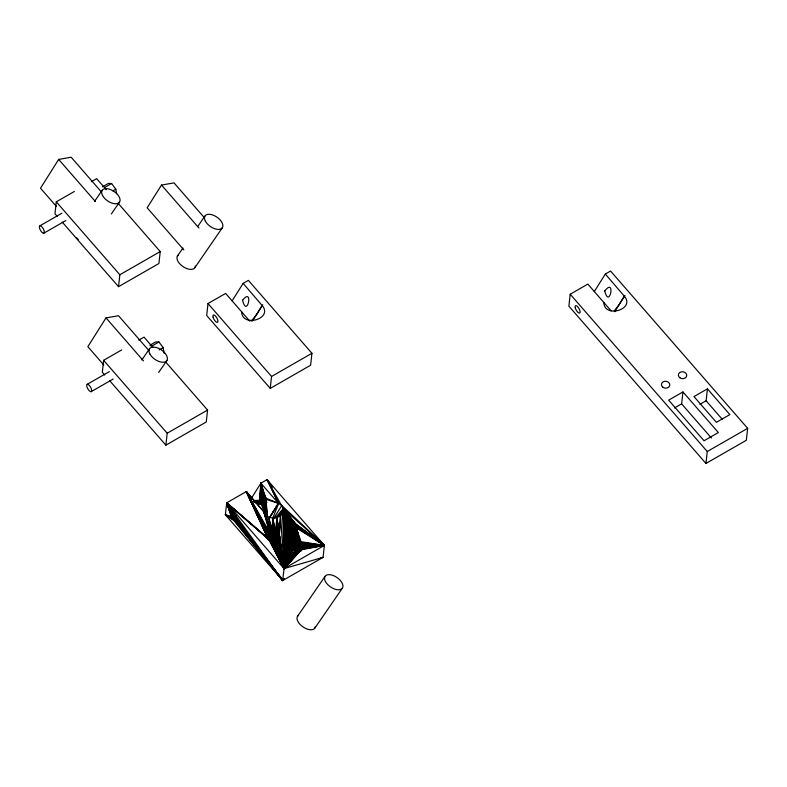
<?xml version="1.0" encoding="UTF-8"?>
<svg xmlns="http://www.w3.org/2000/svg" width="787" height="787" viewBox="0 0 787 787"><rect width="100%" height="100%" fill="white"/><g stroke="black" fill="none" stroke-linecap="round" stroke-linejoin="round"><path stroke-width="1.18" d="M267.895 481.683L267.068 479.647L324.392 545.43L323.073 557.353L282.7 580.54L284.018 568.607L284.117 527.565L283.29 508.618L267.068 479.647L260.9 483.188L251.161 498.643M320.722 557.894L323.073 557.353L284.018 568.607L284.117 527.565M276.188 540.797L276.876 517.236L280.556 515.121L282.838 512.052L283.29 508.618L324.392 545.43L284.018 568.607L226.695 502.824L246.331 491.56L263.842 511.658L269.311 532.002L268.839 540.098M285.583 547.801C283.094 533.783 308.888 538.023 301.057 549.828L284.018 568.607L284.373 528.185M284.215 578.602L282.7 580.54L225.377 514.757L226.695 502.824L268.82 539.518L284.018 568.607L301.057 549.828L324.392 545.43L296.286 527.91L293.63 538.682L293.364 550.634L298.194 552.346L299.513 540.413L295.666 524.112L283.29 508.618L274.683 518.525M299.768 551.353L300.29 541.023L296.286 527.91L294.682 538.711L294.417 550.772L296.286 527.91L300.968 541.712L299.916 551.254M288.495 550.359L289.685 539.626L292.184 531.422L290.6 539.233L290.255 550.87L291.574 538.947L294.8 530.123L292.587 538.761L292.311 550.605L289.282 551.166L289.685 539.626L291.416 531.559L294.8 530.123L296.286 527.91L298.657 539.882L298.194 552.346M295.725 538.849L295.43 551.018L296.748 539.085L296.286 527.91L292.587 538.761L291.279 550.684L291.574 538.947L293.6 530.91L290.6 539.233L289.282 551.166M296.748 539.085L296.414 551.362L297.732 539.439L296.286 527.91L296.05 530.163M300.398 550.467L284.018 568.607L284.707 528.785M297.732 539.439L297.338 551.805L298.657 539.882M265.573 503.749C253.532 509.76 264.216 485.185 260.9 483.188L278.411 503.296L281.805 505.51L324.392 545.43L301.608 549.11M288.416 550.408L289.852 531.599L291.416 531.559L288.839 540.108L287.648 550.851M299.631 551.048L284.018 568.607L285.651 529.858L285.14 529.346M272.44 541.692L272.548 517.964L268.406 517.157L265.298 514.993L263.812 511.884L246.331 491.56L268.318 539.006M275.489 541.308L275.981 531.5L272.548 517.964L273.699 530.95L273.217 541.781L274.486 531.058L272.548 517.964L276.876 517.236L284.018 568.607L298.785 551.53M289.262 532.032L289.734 521.269L283.29 508.618L277.447 517.885M302.051 548.332L324.392 545.43L295.233 523.552L283.29 508.618L283.694 528.569L283.29 508.618L290.521 521.299L290.039 532.13L291.308 521.397L283.29 508.618L284.018 568.607L296.896 552.208L297.87 551.923M299.513 540.413L299.021 551.815L300.29 541.023M271.643 541.672L272.125 530.989L268.406 517.157L272.912 530.93L271.722 541.672M273.984 541.958L274.486 531.058C270.551 530.084 266.232 533.281 266.891 537.541M288.475 532.012L288.957 521.328L283.29 508.618L284.323 524.378L283.93 528.923M290.865 531.087L291.308 521.397C287.314 520.404 283.015 523.719 283.684 528.008M270.925 540.561L271.367 531.127L265.298 514.993L270.639 531.353L270.167 540.718M274.722 542.213L275.253 531.245L272.548 517.964M296.896 552.208L295.882 552.395L284.018 568.607L280.556 515.121L279.188 539.213M294.21 530.959L294.722 523.04L283.29 508.618L288.19 521.476L287.688 532.081L288.957 521.328M291.603 531.333L292.075 521.584L283.29 508.618L284.658 523.798L284.294 528.352M287.629 549.769L289.065 531.5L285.651 529.858M286.989 531.058L287.462 521.692L283.29 508.618L294.141 522.578L293.61 531.589M292.311 531.648L292.813 521.84L283.29 508.618L285.071 523.266L284.579 530.133M269.508 539.784L269.951 531.638L263.812 511.884L270.639 531.353L269.587 540.895M286.271 531.294L286.773 521.988L283.29 508.618L285.573 522.775L285.12 529.681M293.01 531.146L293.502 522.174L291.308 521.397M280.556 515.121L278.903 539.764M295.882 552.395L294.84 552.474L284.018 568.607L286.232 530.32M286.96 549.228L288.298 531.314L285.897 547.585M276.788 541.24L277.319 532.228L276.876 517.236L279.178 534.363L278.519 540.335M285.661 530.448L286.143 522.352L283.29 508.618M284.097 578.632L282.7 580.54L233.247 519.754L231.339 516.459L226.695 502.824L269.4 539.98L284.018 568.607L286.871 530.723L285.809 546.965M234.506 514.983L231.339 516.459L226.695 502.824L267.541 537.846L267.127 535.278L246.331 491.56L269.311 532.002L268.524 539.164M268.298 539.331L268.741 532.435L246.331 491.56L267.295 537.216M277.388 540.61L277.9 532.691L276.876 517.236L274.801 542.233M286.399 548.775L288.298 531.314M264.048 496.449L259.808 498.889L260.9 483.188L266.104 499.371L267.167 517.226M286.871 530.723L284.018 568.607L269.4 539.98M267.836 538.642L268.249 532.917L246.331 491.56L267.137 536.577M267.383 539.154L267.836 533.458L246.331 491.56L267.078 535.927M270.049 540.374L284.018 568.607L285.917 544.476L285.602 547.722M286.075 547.28L287.57 531.058L285.711 547.211M270.738 540.708L271.476 540.974L284.018 568.607L285.858 545.342L285.612 547.555M267.206 537.442L267.501 534.039L246.331 491.56L267.265 534.648L267.049 536.911M241.639 311.75C241.914 327.982 273.581 318.715 262.16 305.513L256.68 314.387L251.319 321.096M603.826 302.434C604.111 318.666 635.778 309.389 624.347 296.187L618.867 305.071L614.273 310.816M283.763 528.382L284.087 524.988M271.476 540.974L272.243 541.151L284.018 568.607L285.937 546.208M283.713 527.88L283.95 525.627M74.362 191.457L56.29 201.826L54.972 213.759L57.392 216.523M121.7 349.93L103.638 360.298L102.32 372.231L104.74 375.005M118.394 203.577L160.223 251.574L158.905 263.507L118.532 286.684L119.85 274.761L56.29 201.826M165.742 362.05L207.571 410.057L206.253 421.989L165.88 445.167L167.188 433.234L103.638 360.298M249.754 321.126L225.653 293.413L208.004 303.546L206.686 315.479L270.246 388.404L310.619 365.227L311.937 353.294L248.387 280.369L243.144 283.379L232.106 300.88M270.246 388.404L271.554 376.471L208.004 303.546M266.862 537.669L267.265 534.648M267.108 537.619L267.501 534.039M267.305 538.229L267.836 533.458M267.59 538.888L268.249 532.917M267.954 539.597L268.741 532.435M269.026 539.99L269.951 531.638M270.315 540.679L271.367 531.127M271.072 540.531L272.125 530.989L265.298 514.993M272.518 541.692L273.699 530.95M274.063 541.977L275.253 531.245L274.486 531.058M275.627 541.377L276.68 531.835L275.253 531.245M276.404 540.58L277.319 532.228L276.68 531.835M276.975 541.043L277.9 532.691L277.319 532.228M277.624 540.364L278.411 533.212L276.876 517.236L278.834 533.773L278.185 539.734M283.93 527.959L284.323 524.378M284.127 528.569L284.658 523.798M284.55 528.038L285.071 523.266M284.776 529.936L285.573 522.775M285.347 529.503L286.143 522.352M285.848 530.34L286.773 521.988M286.409 531.235L287.462 521.692M287.009 532.209L288.19 521.476M286.075 549.208L286.862 542.046M286.625 548.49L289.065 531.5L289.852 531.599L287.029 550.221M288.554 532.012L289.734 521.269M289.341 532.032L290.521 521.299M291.023 531.127L292.075 521.584M291.751 531.382L292.813 521.84M292.449 531.717L293.502 522.174M293.089 532.12L294.141 522.578M293.807 531.382L294.722 523.04M294.446 530.713L295.233 523.552M293.63 538.682L292.311 550.605L293.364 550.634L294.682 538.711M294.869 531.264L295.666 524.112L324.392 545.43L302.365 547.526M295.351 530.674L296.001 524.713L324.392 545.43L302.552 546.68L302.306 548.893M295.725 530.104L296.256 525.332L324.392 545.43L302.611 545.814L302.188 549.129M296.02 529.553L296.414 525.972L324.392 545.43L302.533 544.948L301.923 549.375M296.02 530.29L296.463 526.621L324.392 545.43L302.326 544.092L301.342 550.752M300.614 550.811L301.539 542.459L324.392 545.43L296.424 527.27L296.168 529.533M301.205 550.418L301.992 543.256L324.392 545.43L300.968 541.712M301.667 550.054L302.326 544.092M302.139 548.529L302.533 544.948M302.218 549.395L302.611 545.814M611.145 310.895L587.85 284.097L570.201 294.23L568.883 306.153L705.959 463.454L746.332 440.277L747.65 428.344L610.574 271.043L605.331 274.053L594.303 291.564M711.399 438.015L681.64 403.869L682.959 391.936L668.655 400.14L704.05 440.759L718.354 432.545L682.959 391.936M722.132 419.166L706.116 400.78L707.434 388.847L693.977 396.579L716.406 422.314L729.864 414.592L707.434 388.847M705.959 463.454L707.267 451.522L570.201 294.23M279.346 539.184L279.582 535.632L279.149 539.016M272.243 541.151L273.03 541.259L284.018 568.607L286.143 547.063M279.365 538.544L279.641 536.281L284.018 568.607L293.787 552.444L294.84 552.474M296.06 530.005L296.463 526.621M295.823 530.487L296.414 525.972M278.647 540.639L279.434 534.993L277.9 532.691M295.627 529.858L296.256 525.332M278.352 540.03L279.178 534.363M273.03 541.259L273.817 541.279L284.018 568.607L286.93 548.696L286.478 547.9M295.174 530.379L296.001 524.713M277.791 540.59L278.834 533.773M294.613 530.93L295.666 524.112M300.752 551.048L301.992 543.256M300.024 551.412L301.539 542.459M273.817 541.279L274.594 541.22L284.018 568.607L287.511 549.444L286.93 548.696M266.301 516.252L263.576 504.9L265.347 503.385L266.104 499.371L278.411 503.296L269.557 517.757M288.839 540.108L290.639 531.619M274.594 541.22L277.978 539.774L279.601 536.931L284.018 568.607L292.744 552.307L293.787 552.444M275.361 541.082L284.018 568.607L288.18 550.123L287.511 549.444M276.089 540.866L284.018 568.607L288.957 550.743L288.18 550.123M290.6 539.233L292.912 531.205M296.05 528.52L292.587 538.761L295.302 529.631M291.574 538.947L294.24 530.546M292.587 538.761L295.715 529.1M276.778 540.571L284.018 568.607L289.813 551.274L288.957 550.743M233.198 514.354L231.063 515.387L231.653 513.655L233.778 514.983L282.7 580.54L281.756 578.337L282.7 580.54L234.762 520.984L225.377 514.757L231.339 516.459L234.487 514.649M236.798 519.666L234.762 520.984L236.002 520.227L235.185 517.118L226.695 502.824L267.885 538.446M277.408 540.207L284.018 568.607L290.737 551.717L289.813 551.274M272.538 518.653L278.696 503.346L267.068 479.647L269.941 483.631M277.978 539.774L284.018 568.607L291.721 552.061L292.744 552.307M101.484 192.028L71.184 157.243L58.661 159.407L40.511 188.211L56.457 206.519M204.315 217.665L174.016 182.889L161.492 185.053L147.159 207.788L183.853 249.892M148.832 350.5L118.522 315.725L106.009 317.879L87.859 346.683L103.805 364.991M252.499 321.017L262.769 304.726M269.331 517.708L278.411 503.296L267.068 479.647L269.056 482.48M269.607 517.767L278.696 503.346M274.024 517.876L281.805 505.51M280.241 516.174L282.838 512.052L284.018 568.607L278.48 539.292M614.686 311.701L624.957 295.4M94.519 201.433L102.084 190.434M111.341 213.956L119.604 201.964M177.4 256.06L182.909 248.062M198.039 226.076L204.915 216.081M194.91 267.59L222.436 227.61M141.867 359.905L149.432 348.916M158.689 372.438L166.942 360.446M297.456 616.428L324.982 576.448M314.967 627.957L342.493 587.978M279.316 516.744L282.838 512.052M264.265 495.426L260.369 497.669L262.14 496.154L264.186 496.312L265.731 498.082L278.411 503.296M254.368 501.713L259.995 502.972L266.222 498.22M253.522 501.063L259.612 501.673L265.76 497.03M265.996 500.001L260.654 504.024L254.181 502.027M265.308 496.036L259.543 500.266L253.493 500.542M259.808 498.889L264.422 495.672M236.041 519.164L234.034 520.522L236.021 519.381M260.369 497.669L263.379 495.731M91.361 181.699L96.673 178.649L106.324 189.726M102.517 186.804L108.409 183.43L111.587 183.509L115.797 189.195L116.614 193.671M104.72 187.454L111.587 183.509M39.921 225.81L62.006 213.139M112.846 190.877L115.797 189.195M43.767 233.218A4.191 1.594 60.1 0 0 42.272 227.325A4.191 1.594 60.1 0 0 39.498 228.004A4.191 1.594 60.1 0 0 43.767 233.218L65.852 220.547M119.85 274.761L160.223 251.574M138.709 340.171L144.021 337.121L152.865 347.283M149.864 345.286L155.747 341.902L158.935 341.981L163.145 347.667L164.158 353.274M151.084 346.487L158.935 341.981M87.268 384.292L109.354 371.612M159.21 349.92L163.145 347.667M91.115 391.7A4.191 1.594 60.1 0 0 89.62 385.807A4.191 1.594 60.1 0 0 86.836 386.476A4.191 1.594 60.1 0 0 91.115 391.7L113.2 379.019M262.16 305.513L243.144 283.379M167.188 433.234L207.571 410.057M271.554 376.471L311.937 353.294M265.062 497.02L260.9 483.188L261.166 496.725L263.074 495.633M261.166 496.725L263.242 495.535M281.677 578.386L282.7 580.54L226.695 502.824L231.024 514.511L233.129 513.301M231.063 515.387L233.09 514.226L226.695 502.824L231.221 513.911M265.524 496.843L259.543 500.266L260.9 483.188L264.186 496.312M236.208 518.053L233.247 519.754L225.377 514.757L231.831 517.62L234.88 515.869M259.612 501.673L265.908 498.063M225.377 514.757L232.49 518.761L235.47 517.039M259.995 502.972L266.734 499.096M266.498 500.67L260.654 504.024L265.957 501.653M624.347 296.187L605.331 274.053M266.35 501.968L261.53 504.742L254.112 502.165M234.762 520.984L236.798 519.813M265.996 516.292L262.543 505.038L266.734 502.627M263.576 504.9L265.681 503.69M674.489 407.971L681.64 403.869M699.899 404.351L706.116 400.78M707.267 451.522L747.65 428.344M262.543 505.038L266.547 502.942M231.024 514.511L233.208 513.39M266.754 502.224L261.53 504.742L265.711 516.213M232.49 518.761L235.628 517.285M231.831 517.62L236.011 515.682M290.737 551.717L291.721 552.061M161.492 185.053L198.973 228.063M58.661 159.407L95.345 201.502M62.212 222.062L118.532 286.684M106.009 317.879L143.49 360.899M109.56 380.544L165.88 445.167M235.372 521.083L282.7 580.54L281.628 578.366L282.7 580.54L235.805 520.827M236.002 520.227L282.7 580.54L235.962 519.351M235.687 518.279L282.7 580.54L281.569 578.376M235.185 517.118L282.7 580.54L281.52 578.406M271.043 485.304L272.371 487.192M278.637 574.412L282.7 580.54L280.221 576.359M231.653 513.655L226.695 502.824L233.778 514.983M226.695 502.824L232.263 513.763M263.183 496.007L260.9 483.188L262.14 496.154M264.55 504.329L266.577 516.095M278.893 538.751L284.018 568.607L283.959 526.916M279.228 538.18L284.018 568.607L283.91 526.267M279.464 537.56L284.018 568.607M265.347 503.385L266.842 516.154M265.908 502.165L267.019 516.144M266.173 500.778L267.098 516.085M78.247 239.455A10.487 5.716 34.5 0 1 76.418 237.566M195.373 266.114A10.487 5.716 34.5 0 1 183.243 266.754A10.487 5.716 34.5 0 1 178.452 254.978M315.43 626.482A10.487 5.716 34.5 0 1 303.3 627.121A10.487 5.716 34.5 0 1 298.509 615.345M242.573 300.24C247.207 319.325 253.798 286.075 242.573 300.24M604.76 290.915C609.404 310.009 615.985 276.758 604.76 290.915M213.08 317.171A4.191 1.594 60.1 0 0 217.36 322.385A4.191 1.594 60.1 0 0 215.854 316.492A4.191 1.594 60.1 0 0 213.08 317.171M575.267 307.845A4.191 1.594 60.1 0 0 579.547 313.069A4.191 1.594 60.1 0 0 578.052 307.166A4.191 1.594 60.1 0 0 575.267 307.845M663.008 387.322A4.191 3.443 6.3 0 0 669.757 385.374A4.191 3.443 6.3 0 0 664.08 381.449A4.191 3.443 6.3 0 0 663.008 387.322M679.938 377.809A4.191 3.443 6.3 0 0 686.687 375.861A4.191 3.443 6.3 0 0 681.011 371.936A4.191 3.443 6.3 0 0 679.938 377.809M149.943 354.091A10.487 5.716 34.5 0 0 165.89 361.528A10.487 5.716 34.5 0 0 158.738 348.425A10.487 5.716 34.5 0 0 149.943 354.091M102.595 195.619A10.487 5.716 34.5 0 0 118.552 203.046A10.487 5.716 34.5 0 0 111.39 189.942A10.487 5.716 34.5 0 0 102.595 195.619M205.427 221.265A10.487 5.716 34.5 0 0 221.383 228.692A10.487 5.716 34.5 0 0 214.221 215.589A10.487 5.716 34.5 0 0 205.427 221.265M325.484 581.623A10.487 5.716 34.5 0 0 341.44 589.06A10.487 5.716 34.5 0 0 334.278 575.956A10.487 5.716 34.5 0 0 325.484 581.623"/></g></svg>
